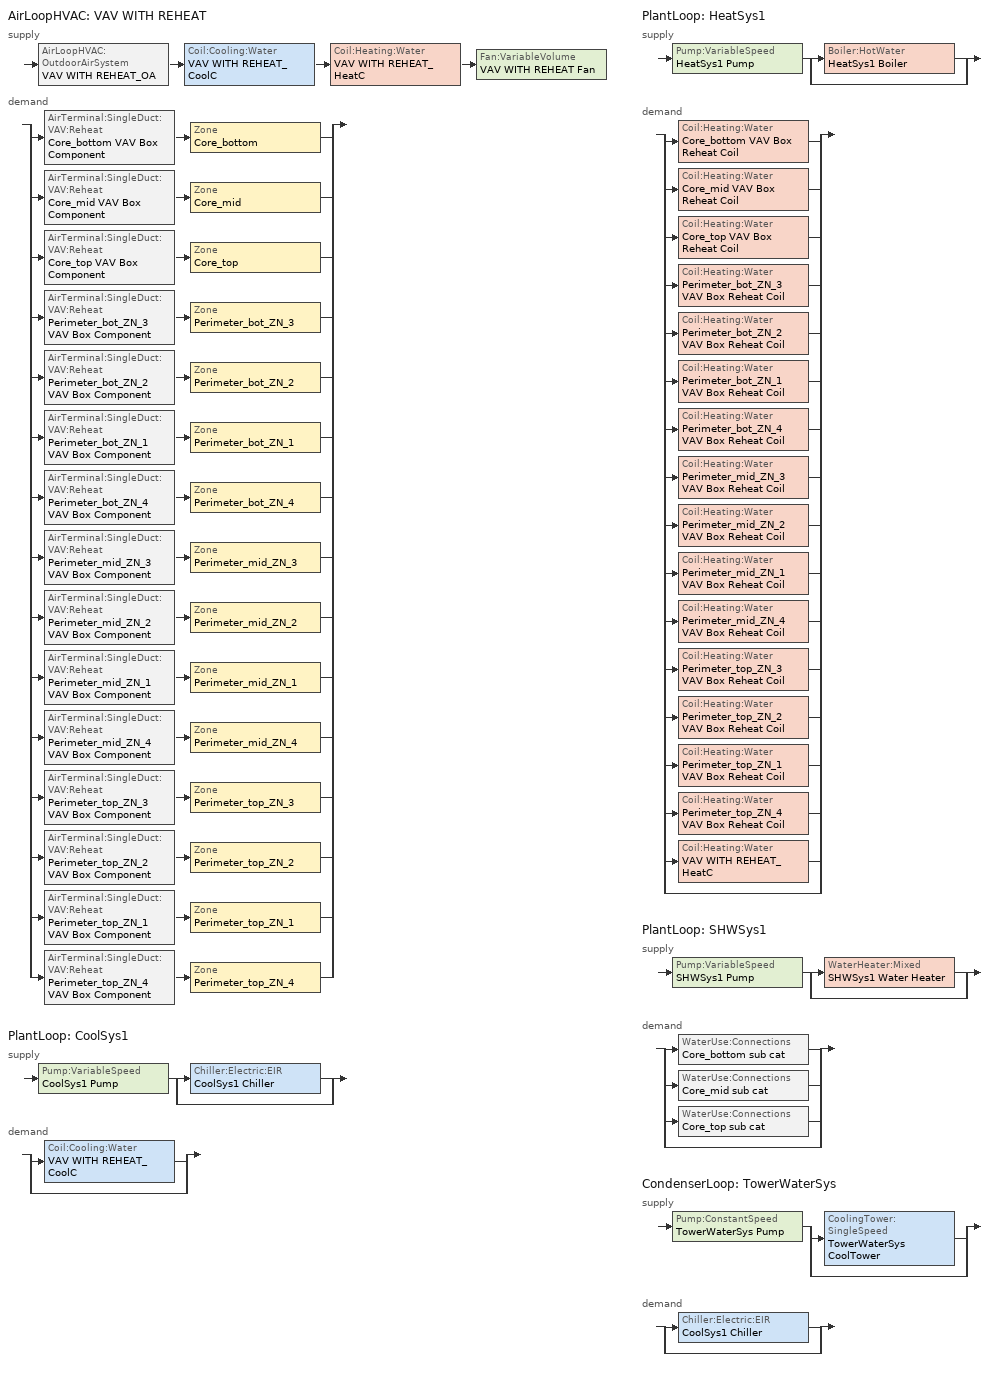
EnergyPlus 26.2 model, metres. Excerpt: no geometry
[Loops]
AirLoopHVAC 'VAV WITH REHEAT'
 supply: AirLoopHVAC:OutdoorAirSystem 'VAV WITH REHEAT_OA' > Coil:Cooling:Water 'VAV WITH REHEAT_CoolC' > Coil:Heating:Water 'VAV WITH REHEAT_HeatC' > Fan:VariableVolume 'VAV WITH REHEAT Fan'
 demand: split
  | AirTerminal:SingleDuct:VAV:Reheat 'Core_bottom VAV Box Component' > Zone 'Core_bottom'
  | AirTerminal:SingleDuct:VAV:Reheat 'Core_mid VAV Box Component' > Zone 'Core_mid'
  | AirTerminal:SingleDuct:VAV:Reheat 'Core_top VAV Box Component' > Zone 'Core_top'
  | AirTerminal:SingleDuct:VAV:Reheat 'Perimeter_bot_ZN_3 VAV Box Component' > Zone 'Perimeter_bot_ZN_3'
  | AirTerminal:SingleDuct:VAV:Reheat 'Perimeter_bot_ZN_2 VAV Box Component' > Zone 'Perimeter_bot_ZN_2'
  | AirTerminal:SingleDuct:VAV:Reheat 'Perimeter_bot_ZN_1 VAV Box Component' > Zone 'Perimeter_bot_ZN_1'
  | AirTerminal:SingleDuct:VAV:Reheat 'Perimeter_bot_ZN_4 VAV Box Component' > Zone 'Perimeter_bot_ZN_4'
  | AirTerminal:SingleDuct:VAV:Reheat 'Perimeter_mid_ZN_3 VAV Box Component' > Zone 'Perimeter_mid_ZN_3'
  | AirTerminal:SingleDuct:VAV:Reheat 'Perimeter_mid_ZN_2 VAV Box Component' > Zone 'Perimeter_mid_ZN_2'
  | AirTerminal:SingleDuct:VAV:Reheat 'Perimeter_mid_ZN_1 VAV Box Component' > Zone 'Perimeter_mid_ZN_1'
  | AirTerminal:SingleDuct:VAV:Reheat 'Perimeter_mid_ZN_4 VAV Box Component' > Zone 'Perimeter_mid_ZN_4'
  | AirTerminal:SingleDuct:VAV:Reheat 'Perimeter_top_ZN_3 VAV Box Component' > Zone 'Perimeter_top_ZN_3'
  | AirTerminal:SingleDuct:VAV:Reheat 'Perimeter_top_ZN_2 VAV Box Component' > Zone 'Perimeter_top_ZN_2'
  | AirTerminal:SingleDuct:VAV:Reheat 'Perimeter_top_ZN_1 VAV Box Component' > Zone 'Perimeter_top_ZN_1'
  | AirTerminal:SingleDuct:VAV:Reheat 'Perimeter_top_ZN_4 VAV Box Component' > Zone 'Perimeter_top_ZN_4'
PlantLoop 'CoolSys1'
 supply: Pump:VariableSpeed 'CoolSys1 Pump' > split
  | Chiller:Electric:EIR 'CoolSys1 Chiller'
  | bypass
 demand: split
  | Coil:Cooling:Water 'VAV WITH REHEAT_CoolC'
  | bypass
PlantLoop 'HeatSys1'
 supply: Pump:VariableSpeed 'HeatSys1 Pump' > split
  | Boiler:HotWater 'HeatSys1 Boiler'
  | bypass
 demand: split
  | Coil:Heating:Water 'Core_bottom VAV Box Reheat Coil'
  | Coil:Heating:Water 'Core_mid VAV Box Reheat Coil'
  | Coil:Heating:Water 'Core_top VAV Box Reheat Coil'
  | Coil:Heating:Water 'Perimeter_bot_ZN_3 VAV Box Reheat Coil'
  | Coil:Heating:Water 'Perimeter_bot_ZN_2 VAV Box Reheat Coil'
  | Coil:Heating:Water 'Perimeter_bot_ZN_1 VAV Box Reheat Coil'
  | Coil:Heating:Water 'Perimeter_bot_ZN_4 VAV Box Reheat Coil'
  | Coil:Heating:Water 'Perimeter_mid_ZN_3 VAV Box Reheat Coil'
  | Coil:Heating:Water 'Perimeter_mid_ZN_2 VAV Box Reheat Coil'
  | Coil:Heating:Water 'Perimeter_mid_ZN_1 VAV Box Reheat Coil'
  | Coil:Heating:Water 'Perimeter_mid_ZN_4 VAV Box Reheat Coil'
  | Coil:Heating:Water 'Perimeter_top_ZN_3 VAV Box Reheat Coil'
  | Coil:Heating:Water 'Perimeter_top_ZN_2 VAV Box Reheat Coil'
  | Coil:Heating:Water 'Perimeter_top_ZN_1 VAV Box Reheat Coil'
  | Coil:Heating:Water 'Perimeter_top_ZN_4 VAV Box Reheat Coil'
  | Coil:Heating:Water 'VAV WITH REHEAT_HeatC'
  | bypass
PlantLoop 'SHWSys1'
 supply: Pump:VariableSpeed 'SHWSys1 Pump' > split
  | WaterHeater:Mixed 'SHWSys1 Water Heater'
  | bypass
 demand: split
  | WaterUse:Connections 'Core_bottom sub cat'
  | WaterUse:Connections 'Core_mid sub cat'
  | WaterUse:Connections 'Core_top sub cat'
  | bypass
CondenserLoop 'TowerWaterSys'
 supply: Pump:ConstantSpeed 'TowerWaterSys Pump' > split
  | CoolingTower:SingleSpeed 'TowerWaterSys CoolTower'
  | bypass
 demand: split
  | Chiller:Electric:EIR 'CoolSys1 Chiller'
  | bypass
[AirLoopHVAC]
VAV WITH REHEAT: Design supply air flow rate=Autosize
[AirTerminal:SingleDuct:VAV:Reheat] Availability schedule=ALWAYS_ON; Constant minimum air flow fraction=0.3; Convergence tolerance=0.001; Damper heating action=Reverse; Maximum air flow rate=Autosize; Maximum hot water or steam flow rate=Autosize; Minimum hot water or steam flow rate=0; Zone minimum air flow input method=Constant
Name | Reheat coil
Core_bottom VAV Box Component | Core_bottom VAV Box Reheat Coil
Core_mid VAV Box Component | Core_mid VAV Box Reheat Coil
Core_top VAV Box Component | Core_top VAV Box Reheat Coil
Perimeter_bot_ZN_1 VAV Box Component | Perimeter_bot_ZN_1 VAV Box Reheat Coil
Perimeter_bot_ZN_2 VAV Box Component | Perimeter_bot_ZN_2 VAV Box Reheat Coil
Perimeter_bot_ZN_3 VAV Box Component | Perimeter_bot_ZN_3 VAV Box Reheat Coil
Perimeter_bot_ZN_4 VAV Box Component | Perimeter_bot_ZN_4 VAV Box Reheat Coil
Perimeter_mid_ZN_1 VAV Box Component | Perimeter_mid_ZN_1 VAV Box Reheat Coil
Perimeter_mid_ZN_2 VAV Box Component | Perimeter_mid_ZN_2 VAV Box Reheat Coil
Perimeter_mid_ZN_3 VAV Box Component | Perimeter_mid_ZN_3 VAV Box Reheat Coil
Perimeter_mid_ZN_4 VAV Box Component | Perimeter_mid_ZN_4 VAV Box Reheat Coil
Perimeter_top_ZN_1 VAV Box Component | Perimeter_top_ZN_1 VAV Box Reheat Coil
Perimeter_top_ZN_2 VAV Box Component | Perimeter_top_ZN_2 VAV Box Reheat Coil
Perimeter_top_ZN_3 VAV Box Component | Perimeter_top_ZN_3 VAV Box Reheat Coil
Perimeter_top_ZN_4 VAV Box Component | Perimeter_top_ZN_4 VAV Box Reheat Coil
[Boiler:HotWater]
HeatSys1 Boiler: Boiler flow mode=LeavingSetpointModulated; Design water flow rate=Autosize; Efficiency curve temperature evaluation variable=LeavingBoiler; Fuel type=NaturalGas; Maximum part load ratio=1.2; Minimum part load ratio=0; Nominal capacity=Autosize; Nominal thermal efficiency=0.8; Normalized boiler efficiency curve=HeatSys1 Boiler Efficiency Curve; Optimum part load ratio=1; Water outlet upper temperature limit=95
[Chiller:Electric:EIR]
CoolSys1 Chiller: Chiller flow mode=ConstantFlow; Condenser type=WaterCooled; Cooling capacity function of temperature curve=ChillerCentCapFT; Design heat recovery water flow rate=0; Electric input to cooling output ratio function of part load ratio curve=ChillerCentEIRPLR; Electric input to cooling output ratio function of temperature curve=ChillerCentEIRFT; Leaving chilled water lower temperature limit=5; Maximum part load ratio=1; Minimum part load ratio=0.15; Minimum unloading ratio=0.25; Optimum part load ratio=1; Reference capacity=Autosize; Reference chilled water flow rate=Autosize; Reference condenser fluid flow rate=Autosize; Reference cop=4.9; Reference entering condenser fluid temperature=29.4; Reference leaving chilled water temperature=6.67
[Coil:Cooling:Water]
VAV WITH REHEAT_CoolC: Availability schedule=ALWAYS_ON; Design air flow rate=Autosize; Design inlet air humidity ratio=Autosize; Design inlet air temperature=Autosize; Design inlet water temperature=Autosize; Design outlet air humidity ratio=Autosize; Design outlet air temperature=Autosize; Design water flow rate=Autosize; Heat exchanger configuration=CrossFlow; Type of analysis=SimpleAnalysis
[Coil:Heating:Water] Availability schedule=ALWAYS_ON; Maximum water flow rate=Autosize; Performance input method=UFactorTimesAreaAndDesignWaterFlowRate; Rated capacity=Autosize; Rated inlet air temperature=16.6; Rated inlet water temperature=82.2; Rated outlet air temperature=32.2; Rated outlet water temperature=71.1; U factor times area value=Autosize
Core_bottom VAV Box Reheat Coil; Core_mid VAV Box Reheat Coil; Core_top VAV Box Reheat Coil; Perimeter_bot_ZN_1 VAV Box Reheat Coil; Perimeter_bot_ZN_2 VAV Box Reheat Coil; Perimeter_bot_ZN_3 VAV Box Reheat Coil; Perimeter_bot_ZN_4 VAV Box Reheat Coil; Perimeter_mid_ZN_1 VAV Box Reheat Coil; Perimeter_mid_ZN_2 VAV Box Reheat Coil; Perimeter_mid_ZN_3 VAV Box Reheat Coil; Perimeter_mid_ZN_4 VAV Box Reheat Coil; Perimeter_top_ZN_1 VAV Box Reheat Coil; Perimeter_top_ZN_2 VAV Box Reheat Coil; Perimeter_top_ZN_3 VAV Box Reheat Coil; Perimeter_top_ZN_4 VAV Box Reheat Coil; VAV WITH REHEAT_HeatC
[ComponentCost:LineItem]
Name | Cost per each | Item | Line item type | Quantity | Cost per unit of output capacity
ELECTRIC EQUIPMENT:Core_bottom:MiscPlug | 1 | Core_bottom | General | 20.4359
ELECTRIC EQUIPMENT:Core_mid:MiscPlug | 1 | Core_mid | General | 204.3587
ELECTRIC EQUIPMENT:Core_top:MiscPlug | 1 | Core_top | General | 20.4359
ELECTRIC EQUIPMENT:Perimeter_bot_ZN_1:MiscPlug | 1 | Perimeter_bot_ZN_1 | General | 2.5293
ELECTRIC EQUIPMENT:Perimeter_bot_ZN_2:MiscPlug | 1 | Perimeter_bot_ZN_2 | General | 1.6299
ELECTRIC EQUIPMENT:Perimeter_bot_ZN_3:MiscPlug | 1 | Perimeter_bot_ZN_3 | General | 2.5292
ELECTRIC EQUIPMENT:Perimeter_bot_ZN_4:MiscPlug | 1 | Perimeter_bot_ZN_4 | General | 1.6299
ELECTRIC EQUIPMENT:Perimeter_mid_ZN_1:MiscPlug | 1 | Perimeter_mid_ZN_1 | General | 25.2928
ELECTRIC EQUIPMENT:Perimeter_mid_ZN_2:MiscPlug | 1 | Perimeter_mid_ZN_2 | General | 16.2994
ELECTRIC EQUIPMENT:Perimeter_mid_ZN_3:MiscPlug | 1 | Perimeter_mid_ZN_3 | General | 25.2924
ELECTRIC EQUIPMENT:Perimeter_mid_ZN_4:MiscPlug | 1 | Perimeter_mid_ZN_4 | General | 16.2993
ELECTRIC EQUIPMENT:Perimeter_top_ZN_1:MiscPlug | 1 | Perimeter_top_ZN_1 | General | 2.5293
ELECTRIC EQUIPMENT:Perimeter_top_ZN_2:MiscPlug | 1 | Perimeter_top_ZN_2 | General | 1.6299
ELECTRIC EQUIPMENT:Perimeter_top_ZN_3:MiscPlug | 1 | Perimeter_top_ZN_3 | General | 2.5292
ELECTRIC EQUIPMENT:Perimeter_top_ZN_4:MiscPlug | 1 | Perimeter_top_ZN_4 | General | 1.6299
Infiltration:Core_bottom | 1 | Core_bottom | General | 0.3217
Infiltration:Core_mid | 1 | Core_mid | General | 3.2169
Infiltration:Core_top | 1 | Core_top | General | 0.3217
Infiltration:Perimeter_bot_ZN_1 | 1 | Perimeter_bot_ZN_1 | General | 0.0796
Infiltration:Perimeter_bot_ZN_2 | 1 | Perimeter_bot_ZN_2 | General | 0.0513
Infiltration:Perimeter_bot_ZN_3 | 1 | Perimeter_bot_ZN_3 | General | 0.0796
Infiltration:Perimeter_bot_ZN_4 | 1 | Perimeter_bot_ZN_4 | General | 0.0513
Infiltration:Perimeter_mid_ZN_1 | 1 | Perimeter_mid_ZN_1 | General | 0.7963
Infiltration:Perimeter_mid_ZN_2 | 1 | Perimeter_mid_ZN_2 | General | 0.5131
Infiltration:Perimeter_mid_ZN_3 | 1 | Perimeter_mid_ZN_3 | General | 0.7963
Infiltration:Perimeter_mid_ZN_4 | 1 | Perimeter_mid_ZN_4 | General | 0.5131
Infiltration:Perimeter_top_ZN_1 | 1 | Perimeter_top_ZN_1 | General | 0.0796
Infiltration:Perimeter_top_ZN_2 | 1 | Perimeter_top_ZN_2 | General | 0.0513
Infiltration:Perimeter_top_ZN_3 | 1 | Perimeter_top_ZN_3 | General | 0.0796
Infiltration:Perimeter_top_ZN_4 | 1 | Perimeter_top_ZN_4 | General | 0.0513
LIGHTING EQUIP:Core_bottom |  | Core_bottom | Lights |  | 1
LIGHTING EQUIP:Core_mid |  | Core_mid | Lights |  | 1
LIGHTING EQUIP:Core_top |  | Core_top | Lights |  | 1
LIGHTING EQUIP:Perimeter_bot_ZN_1 |  | Perimeter_bot_ZN_1 | Lights |  | 1
LIGHTING EQUIP:Perimeter_bot_ZN_2 |  | Perimeter_bot_ZN_2 | Lights |  | 1
LIGHTING EQUIP:Perimeter_bot_ZN_3 |  | Perimeter_bot_ZN_3 | Lights |  | 1
LIGHTING EQUIP:Perimeter_bot_ZN_4 |  | Perimeter_bot_ZN_4 | Lights |  | 1
LIGHTING EQUIP:Perimeter_mid_ZN_1 |  | Perimeter_mid_ZN_1 | Lights |  | 1
LIGHTING EQUIP:Perimeter_mid_ZN_2 |  | Perimeter_mid_ZN_2 | Lights |  | 1
LIGHTING EQUIP:Perimeter_mid_ZN_3 |  | Perimeter_mid_ZN_3 | Lights |  | 1
LIGHTING EQUIP:Perimeter_mid_ZN_4 |  | Perimeter_mid_ZN_4 | Lights |  | 1
LIGHTING EQUIP:Perimeter_top_ZN_1 |  | Perimeter_top_ZN_1 | Lights |  | 1
LIGHTING EQUIP:Perimeter_top_ZN_2 |  | Perimeter_top_ZN_2 | Lights |  | 1
LIGHTING EQUIP:Perimeter_top_ZN_3 |  | Perimeter_top_ZN_3 | Lights |  | 1
LIGHTING EQUIP:Perimeter_top_ZN_4 |  | Perimeter_top_ZN_4 | Lights |  | 1
People:Core_bottom | 1 | Core_bottom | General | 99.014
People:Core_mid | 1 | Core_mid | General | 990.1396
People:Core_top | 1 | Core_top | General | 99.014
People:Perimeter_bot_ZN_1 | 1 | Perimeter_bot_ZN_1 | General | 12.2546
People:Perimeter_bot_ZN_2 | 1 | Perimeter_bot_ZN_2 | General | 7.8972
People:Perimeter_bot_ZN_3 | 1 | Perimeter_bot_ZN_3 | General | 12.2544
People:Perimeter_bot_ZN_4 | 1 | Perimeter_bot_ZN_4 | General | 7.8972
People:Perimeter_mid_ZN_1 | 1 | Perimeter_mid_ZN_1 | General | 122.5463
People:Perimeter_mid_ZN_2 | 1 | Perimeter_mid_ZN_2 | General | 78.9723
People:Perimeter_mid_ZN_3 | 1 | Perimeter_mid_ZN_3 | General | 122.5444
People:Perimeter_mid_ZN_4 | 1 | Perimeter_mid_ZN_4 | General | 78.9718
People:Perimeter_top_ZN_1 | 1 | Perimeter_top_ZN_1 | General | 12.2546
People:Perimeter_top_ZN_2 | 1 | Perimeter_top_ZN_2 | General | 7.8972
People:Perimeter_top_ZN_3 | 1 | Perimeter_top_ZN_3 | General | 12.2544
People:Perimeter_top_ZN_4 | 1 | Perimeter_top_ZN_4 | General | 7.8972
[CondenserEquipmentList]
TowerWaterSys Equipment List: TowerWaterSys CoolTower, CoolingTower:SingleSpeed
[CondenserEquipmentOperationSchemes]
TowerWaterSys Loop Operation Scheme List: Control scheme 1=TowerWaterSys Operation Scheme; Control scheme 1 schedule=PlantOnSched
[CondenserLoop]
TowerWaterSys: Condenser equipment operation scheme=TowerWaterSys Loop Operation Scheme List; Condenser loop volume=Autocalculate; Fluid type=Water; Load distribution scheme=SequentialLoad; Maximum loop flow rate=Autosize; Maximum loop temperature=80; Minimum loop flow rate=0; Minimum loop temperature=5
[Controller:OutdoorAir]
VAV WITH REHEAT_OA_Controller: Economizer control action type=ModulateFlow; Economizer control type=FixedDryBulb; Economizer maximum limit dry bulb temperature=19; Economizer maximum limit enthalpy=32000; Economizer minimum limit dry bulb temperature=0; Lockout type=NoLockout; Maximum outdoor air flow rate=Autosize; Minimum limit type=FixedMinimum; Minimum outdoor air flow rate=Autosize; Minimum outdoor air schedule=MinOA_Sched
[Controller:WaterCoil] Actuator variable=Flow; Control variable=Temperature; Maximum actuated flow=Autosize; Minimum actuated flow=0
Name | Action | Controller convergence tolerance
VAV WITH REHEAT_CoolC_Controller | Reverse
VAV WITH REHEAT_HeatC_Controller | Normal | 0.0001
[CoolingTower:SingleSpeed]
TowerWaterSys CoolTower: Basin heater capacity=0; Basin heater setpoint temperature=2; Blowdown calculation mode=ConcentrationRatio; Blowdown concentration ratio=3; Design air flow rate=Autosize; Design fan power=Autosize; Design u factor times area value=Autosize; Design water flow rate=Autosize; Drift loss percent=0.008; Evaporation loss factor=0.2; Evaporation loss mode=SaturatedExit; Free convection regime air flow rate=Autocalculate; Free convection regime u factor times area value=Autocalculate
[DesignSpecification:OutdoorAir] Outdoor air flow per zone floor area=0; Outdoor air method=Flow/Zone
Name | Outdoor air flow per zone
SZ DSOA Core_bottom; SZ DSOA Core_mid; SZ DSOA Core_top | 1.00723
SZ DSOA Perimeter_bot_ZN_1; SZ DSOA Perimeter_mid_ZN_1; SZ DSOA Perimeter_top_ZN_1 | 0.124662
SZ DSOA Perimeter_bot_ZN_2; SZ DSOA Perimeter_mid_ZN_2; SZ DSOA Perimeter_top_ZN_2 | 0.0803356
SZ DSOA Perimeter_bot_ZN_3; SZ DSOA Perimeter_mid_ZN_3; SZ DSOA Perimeter_top_ZN_3 | 0.12466
SZ DSOA Perimeter_bot_ZN_4; SZ DSOA Perimeter_mid_ZN_4; SZ DSOA Perimeter_top_ZN_4 | 0.0803351
[Fan:VariableVolume]
VAV WITH REHEAT Fan: Availability schedule=HVACOperationSchd; Fan power coefficient 1=0.350712; Fan power coefficient 2=0.308505; Fan power coefficient 3=-0.541374; Fan power coefficient 4=0.871988; Fan power coefficient 5=0; Fan power minimum flow fraction=0.25; Fan power minimum flow rate input method=Fraction; Fan total efficiency=0.316414; Maximum flow rate=Autosize; Motor efficiency=0.95; Motor in airstream fraction=1; Pressure rise=750
[PlantEquipmentList]
CoolSys1 Equipment List: CoolSys1 Chiller, Chiller:Electric:EIR
HeatSys1 Equipment List: HeatSys1 Boiler, Boiler:HotWater
SHWSys1 Equipment List: SHWSys1 Water Heater, WaterHeater:Mixed
[PlantEquipmentOperation:CoolingLoad] Load range 1 lower limit=0
Name | Load range 1 upper limit | Range 1 equipment list
CoolSys1 Operation Scheme | 1e+14 | CoolSys1 Equipment List
TowerWaterSys Operation Scheme | 1e+12 | TowerWaterSys Equipment List
[PlantEquipmentOperation:HeatingLoad] Load range 1 lower limit=0; Load range 1 upper limit=1e+15
Name | Range 1 equipment list
HeatSys1 Operation Scheme | HeatSys1 Equipment List
SHWSys1 Operation Scheme | SHWSys1 Equipment List
[PlantEquipmentOperationSchemes] Control scheme 1 schedule=PlantOnSched
Name | Control scheme 1
CoolSys1 Loop Operation Scheme List | CoolSys1 Operation Scheme
HeatSys1 Loop Operation Scheme List | HeatSys1 Operation Scheme
SHWSys1 Loop Operation Scheme List | SHWSys1 Operation Scheme
[PlantLoop] Fluid type=Water; Load distribution scheme=Optimal; Maximum loop flow rate=Autosize; Minimum loop flow rate=0; Plant loop volume=Autocalculate
Name | Maximum loop temperature | Minimum loop temperature | Plant equipment operation scheme
CoolSys1 | 98 | 1 | CoolSys1 Loop Operation Scheme List
HeatSys1 | 100 | 10 | HeatSys1 Loop Operation Scheme List
SHWSys1 | 60 | 10 | SHWSys1 Loop Operation Scheme List
[Pump:ConstantSpeed]
TowerWaterSys Pump: Design flow rate=Autosize; Design power consumption=Autosize; Design pump head=179352; Fraction of motor inefficiencies to fluid stream=0; Motor efficiency=0.87; Pump control type=Intermittent
[Pump:VariableSpeed] Design maximum flow rate=Autosize; Design minimum flow rate=0; Design power consumption=Autosize; Fraction of motor inefficiencies to fluid stream=0; Pump control type=Intermittent; Coefficient 1 of the part load performance curve=0; Coefficient 2 of the part load performance curve=1; Coefficient 3 of the part load performance curve=0; Coefficient 4 of the part load performance curve=0
Name | Design pump head | Motor efficiency
CoolSys1 Pump; HeatSys1 Pump | 179352 | 0.9
SHWSys1 Pump | 0.001 | 1
[SetpointManager:FollowOutdoorAirTemperature]
TowerWaterSys: Control variable=Temperature; Maximum setpoint temperature=80; Minimum setpoint temperature=5; Offset temperature difference=0; Reference temperature type=OutdoorAirWetBulb; Setpoint node or nodelist=TowerWaterSys Supply Outlet Node
[SetpointManager:MixedAir] Control variable=Temperature
Name | Setpoint node or nodelist
VAV WITH REHEAT_CoolC SAT Manager | VAV WITH REHEAT_CoolC-VAV WITH REHEAT_HeatCNode
VAV WITH REHEAT_HeatC SAT Manager__MixedAir | VAV WITH REHEAT_HeatC-VAV WITH REHEAT FanNode
VAV WITH REHEAT_OAMixed Air Temp Manager | VAV WITH REHEAT_OA-VAV WITH REHEAT_CoolCNode
[SetpointManager:Scheduled] Control variable=Temperature
Name | Schedule | Setpoint node or nodelist
CoolSys1 Loop Setpoint Manager | CW-Loop-Temp-Schedule | CoolSys1 Supply Outlet Node
HeatSys1 Boiler Setpoint Manager | HW-Loop-Temp-Schedule | HeatSys1 Supply Equipment Outlet Node
HeatSys1 Loop Setpoint Manager | HW-Loop-Temp-Schedule | HeatSys1 Supply Outlet Node
SHWSys1 Loop Setpoint Manager | SHWSys1-Loop-Temp-Schedule | SHWSys1 Supply Outlet Node
[Sizing:Plant]
Name | Design loop exit temperature | Loop design temperature difference | Loop type
SHWSys1 | 60 | 5 | Heating
HeatSys1 | 82 | 11 | Heating
CoolSys1 | 7.22 | 6.67 | Cooling
TowerWaterSys | 29.4 | 5.6 | Condenser
[Sizing:System]
VAV WITH REHEAT: 100 outdoor air in cooling=No; 100 outdoor air in heating=No; Central cooling capacity control method=OnOff; Central cooling design supply air humidity ratio=0.0100625; Central cooling design supply air temperature=15; Central heating design supply air humidity ratio=0.008; Central heating design supply air temperature=16.7; Central heating maximum system air flow ratio=0.3; Cooling design capacity=Autosize; Cooling design capacity method=CoolingDesignCapacity; Cooling supply air flow rate=0; Cooling supply air flow rate method=DesignDay; Design outdoor air flow rate=Autosize; Heating design capacity=Autosize; Heating design capacity method=HeatingDesignCapacity; Heating supply air flow rate=0; Heating supply air flow rate method=DesignDay; Precool design humidity ratio=0.0100625; Precool design temperature=12.8; Preheat design humidity ratio=0.008; Preheat design temperature=7; System outdoor air method=ZoneSum; Type of load to size on=Sensible; Type of zone sum to use=NonCoincident; Zone maximum outdoor air fraction=1
[Sizing:Zone] Account for dedicated outdoor air system=No; Cooling design air flow method=DesignDay; Cooling design air flow rate=0; Cooling minimum air flow=0; Cooling minimum air flow fraction=0; Dedicated outdoor air high setpoint temperature for design=Autosize; Dedicated outdoor air low setpoint temperature for design=Autosize; Dedicated outdoor air system control strategy=NeutralSupplyAir; Heating design air flow method=DesignDay; Heating design air flow rate=0; Zone cooling design supply air humidity ratio=0.0100625; Zone cooling design supply air humidity ratio difference=0.005; Zone cooling design supply air temperature=15; Zone cooling design supply air temperature input method=SupplyAirTemperature; Zone cooling sizing factor=0; Zone heating design supply air humidity ratio=0.008; Zone heating design supply air temperature=40; Zone heating design supply air temperature input method=SupplyAirTemperature; Zone heating sizing factor=0; Zone humidification design supply air humidity ratio difference=0.005; Zone latent cooling design supply air humidity ratio input method=HumidityRatioDifference; Zone latent heating design supply air humidity ratio input method=HumidityRatioDifference; Zone load sizing method=Sensible Load Only No Latent Load
Name | Design specification outdoor air object
Core_bottom | SZ DSOA Core_bottom
Perimeter_mid_ZN_1 | SZ DSOA Perimeter_mid_ZN_1
Perimeter_mid_ZN_4 | SZ DSOA Perimeter_mid_ZN_4
Perimeter_top_ZN_3 | SZ DSOA Perimeter_top_ZN_3
Perimeter_top_ZN_2 | SZ DSOA Perimeter_top_ZN_2
Perimeter_top_ZN_1 | SZ DSOA Perimeter_top_ZN_1
Perimeter_top_ZN_4 | SZ DSOA Perimeter_top_ZN_4
Core_mid | SZ DSOA Core_mid
Core_top | SZ DSOA Core_top
Perimeter_bot_ZN_3 | SZ DSOA Perimeter_bot_ZN_3
Perimeter_bot_ZN_2 | SZ DSOA Perimeter_bot_ZN_2
Perimeter_bot_ZN_1 | SZ DSOA Perimeter_bot_ZN_1
Perimeter_bot_ZN_4 | SZ DSOA Perimeter_bot_ZN_4
Perimeter_mid_ZN_3 | SZ DSOA Perimeter_mid_ZN_3
Perimeter_mid_ZN_2 | SZ DSOA Perimeter_mid_ZN_2
[ThermostatSetpoint:DualSetpoint] Cooling setpoint temperature schedule=ClgSetP_Sch; Heating setpoint temperature schedule=HtgSetP_Sch
Core_bottom DualSPSched; Core_mid DualSPSched; Core_top DualSPSched; Perimeter_bot_ZN_1 DualSPSched; Perimeter_bot_ZN_2 DualSPSched; Perimeter_bot_ZN_3 DualSPSched; Perimeter_bot_ZN_4 DualSPSched; Perimeter_mid_ZN_1 DualSPSched; Perimeter_mid_ZN_2 DualSPSched; Perimeter_mid_ZN_3 DualSPSched; Perimeter_mid_ZN_4 DualSPSched; Perimeter_top_ZN_1 DualSPSched; Perimeter_top_ZN_2 DualSPSched; Perimeter_top_ZN_3 DualSPSched; Perimeter_top_ZN_4 DualSPSched
[WaterHeater:Mixed]
SHWSys1 Water Heater: Ambient temperature indicator=Schedule; Ambient temperature schedule=SHWSys1 Water Heater Ambient Temperature Schedule; Deadband temperature difference=2; Heater control type=Cycle; Heater fuel type=NaturalGas; Heater maximum capacity=845000; Heater thermal efficiency=0.8; Indirect water heating recovery time=1.5; Maximum temperature limit=82.2222; Off cycle loss coefficient to ambient temperature=6; Off cycle parasitic fuel consumption rate=20; Off cycle parasitic fuel type=NaturalGas; Off cycle parasitic heat fraction to tank=0.8; On cycle loss coefficient to ambient temperature=6; On cycle parasitic fuel type=NaturalGas; Setpoint temperature schedule=SHWSys1 Water Heater Setpoint Temperature Schedule; Source side design flow rate=Autosize; Source side effectiveness=1; Tank volume=1; Use side design flow rate=Autosize; Use side effectiveness=1
[WaterUse:Connections]
Name | Water use equipment name 1
Core_bottom sub cat | Core_bottom sub cat
Core_mid sub cat | Core_mid sub cat
Core_top sub cat | Core_top sub cat
[WaterUse:Equipment] End use subcategory=sub cat; Flow rate fraction schedule=BLDG_SWH_SCH; Peak flow rate=3.66667e-05
Name | Zone | Hot water supply temperature schedule | Latent fraction schedule | Sensible fraction schedule | Target temperature schedule
Core_bottom sub cat | Core_bottom | Core_bottom sub catHot Supply Temp Sched | Core_bottom sub cat Latent fract sched | Core_bottom sub cat Sensible fract sched | Core_bottom sub cat Temp Sched
Core_mid sub cat | Core_mid | Core_mid sub catHot Supply Temp Sched | Core_mid sub cat Latent fract sched | Core_mid sub cat Sensible fract sched | Core_mid sub cat Temp Sched
Core_top sub cat | Core_top | Core_top sub catHot Supply Temp Sched | Core_top sub cat Latent fract sched | Core_top sub cat Sensible fract sched | Core_top sub cat Temp Sched
[ZoneControl:Thermostat] Control type schedule=Dual Zone Control Type Sched
Name | Zone or zonelist | Control 1
Core_bottom Thermostat | Core_bottom | Core_bottom DualSPSched
Core_mid Thermostat | Core_mid | Core_mid DualSPSched
Core_top Thermostat | Core_top | Core_top DualSPSched
Perimeter_bot_ZN_1 Thermostat | Perimeter_bot_ZN_1 | Perimeter_bot_ZN_1 DualSPSched
Perimeter_bot_ZN_2 Thermostat | Perimeter_bot_ZN_2 | Perimeter_bot_ZN_2 DualSPSched
Perimeter_bot_ZN_3 Thermostat | Perimeter_bot_ZN_3 | Perimeter_bot_ZN_3 DualSPSched
Perimeter_bot_ZN_4 Thermostat | Perimeter_bot_ZN_4 | Perimeter_bot_ZN_4 DualSPSched
Perimeter_mid_ZN_1 Thermostat | Perimeter_mid_ZN_1 | Perimeter_mid_ZN_1 DualSPSched
Perimeter_mid_ZN_2 Thermostat | Perimeter_mid_ZN_2 | Perimeter_mid_ZN_2 DualSPSched
Perimeter_mid_ZN_3 Thermostat | Perimeter_mid_ZN_3 | Perimeter_mid_ZN_3 DualSPSched
Perimeter_mid_ZN_4 Thermostat | Perimeter_mid_ZN_4 | Perimeter_mid_ZN_4 DualSPSched
Perimeter_top_ZN_1 Thermostat | Perimeter_top_ZN_1 | Perimeter_top_ZN_1 DualSPSched
Perimeter_top_ZN_2 Thermostat | Perimeter_top_ZN_2 | Perimeter_top_ZN_2 DualSPSched
Perimeter_top_ZN_3 Thermostat | Perimeter_top_ZN_3 | Perimeter_top_ZN_3 DualSPSched
Perimeter_top_ZN_4 Thermostat | Perimeter_top_ZN_4 | Perimeter_top_ZN_4 DualSPSched
[Zone equipment]
Core_bottom: Core_bottom VAV Box Component
Core_mid: Core_mid VAV Box Component
Core_top: Core_top VAV Box Component
Perimeter_bot_ZN_1: Perimeter_bot_ZN_1 VAV Box Component
Perimeter_bot_ZN_2: Perimeter_bot_ZN_2 VAV Box Component
Perimeter_bot_ZN_3: Perimeter_bot_ZN_3 VAV Box Component
Perimeter_bot_ZN_4: Perimeter_bot_ZN_4 VAV Box Component
Perimeter_mid_ZN_1: Perimeter_mid_ZN_1 VAV Box Component
Perimeter_mid_ZN_2: Perimeter_mid_ZN_2 VAV Box Component
Perimeter_mid_ZN_3: Perimeter_mid_ZN_3 VAV Box Component
Perimeter_mid_ZN_4: Perimeter_mid_ZN_4 VAV Box Component
Perimeter_top_ZN_1: Perimeter_top_ZN_1 VAV Box Component
Perimeter_top_ZN_2: Perimeter_top_ZN_2 VAV Box Component
Perimeter_top_ZN_3: Perimeter_top_ZN_3 VAV Box Component
Perimeter_top_ZN_4: Perimeter_top_ZN_4 VAV Box Component
[Curve:Biquadratic] Maximum value of x=10; Maximum value of y=35; Minimum value of x=5; Minimum value of y=24
Name | Coefficient1 constant | Coefficient2 x | Coefficient3 x 2 | Coefficient4 y | Coefficient5 y 2 | Coefficient6 x y
ChillerCentCapFT | 0.2579 | 0.0389 | -0.0002 | 0.0469 | -0.0009 | -0.0003
ChillerCentEIRFT | 0.9339 | -0.0582 | 0.0045 | 0.0024 | 0.0005 | -0.0012
[Curve:Quadratic] Maximum value of x=1; Minimum value of x=0
Name | Coefficient1 constant | Coefficient2 x | Coefficient3 x 2
ChillerCentEIRPLR | 0.2229 | 0.3134 | 0.4637
HeatSys1 Boiler Efficiency Curve | 1 | 0 | 0
[Schedule:Compact]
ALWAYS_ON; MinOA_Sched; PlantOnSched: Through: 12/31, For: AllDays, Until: 24:00, 1
BLDG_SWH_SCH: Through: 12/31, For: Weekdays SummerDesignDay, Until: 05:00, 0.05, Until: 06:00, 0.08, Until: 07:00, 0.07, Until: 08:00, 0.19, Until: 09:00, 0.35, Until: 10:00, 0.38, Until: 11:00, 0.39, Until: 12:00, 0.47, Until: 13:00, 0.57, Until: 14:00, 0.54, Until: 15:00, 0.34, Until: 16:00, 0.33, Until: 17:00, 0.44, Until: 18:00, 0.26, Until: 19:00, 0.21, Until: 20:00, 0.15, Until: 21:00, 0.17, Until: 22:00, 0.08, Until: 24:00, 0.05, For: Saturday WinterDesignDay, Until: 05:00, 0.05, Until: 06:00, 0.08, Until: 07:00, 0.07, Until: 08:00, 0.11, Until: 09:00, 0.15, Until: 10:00, 0.21, Until: 11:00, 0.19, Until: 12:00, 0.23, Until: 13:00, 0.2, Until: 14:00, 0.19, Until: 15:00, 0.15, Until: 16:00, 0.13, Until: 17:00, 0.14, Until: 21:00, 0.07, Until: 22:00, 0.09, Until: 24:00, 0.05, For: Sunday Holidays AllOtherDays, Until: 05:00, 0.04, Until: 06:00, 0.07, Until: 11:00, 0.04, Until: 13:00, 0.06, Until: 14:00, 0.09, Until: 15:00, 0.06, Until: 21:00, 0.04, Until: 22:00, 0.07, Until: 24:00, 0.04
CLGSETP_SCH: Through: 12/31, For: Weekdays SummerDesignDay, Until: 06:00, 30, Until: 22:00, 24, Until: 24:00, 30, For: Saturday, Until: 06:00, 30, Until: 18:00, 24, Until: 24:00, 30, For WinterDesignDay, Until: 24:00, 33, For: Sunday Holidays AllOtherDays, Until: 24:00, 30
CW-Loop-Temp-Schedule: Through: 12/31, For: AllDays, Until: 24:00, 6.7
Core_bottom sub cat Latent fract sched; Core_mid sub cat Latent fract sched; Core_top sub cat Latent fract sched: Through: 12/31, For: AllDays, Until: 24:00, 0.05
Core_bottom sub cat Sensible fract sched; Core_mid sub cat Sensible fract sched; Core_top sub cat Sensible fract sched: Through: 12/31, For: AllDays, Until: 24:00, 0.2
Core_bottom sub cat Temp Sched; Core_mid sub cat Temp Sched; Core_top sub cat Temp Sched: Through: 12/31, For: AllDays, Until: 24:00, 43.3
Core_bottom sub catHot Supply Temp Sched; Core_mid sub catHot Supply Temp Sched; Core_top sub catHot Supply Temp Sched: Through: 12/31, For: AllDays, Until: 24:00, 55
Dual Zone Control Type Sched: Through: 12/31, For: AllDays, Until: 24:00, 4
HTGSETP_SCH: Through: 12/31, For: Weekdays WinterDesignDay, Until: 06:00, 17, Until: 19:00, 21, Until: 24:00, 17, For SummerDesignDay, Until: 24:00, 13, For: Saturday, Until: 06:00, 17, Until: 13:00, 21, Until: 24:00, 17, For: Sunday Holidays AllOtherDays, Until: 24:00, 17
HVACOperationSchd: Through: 12/31, For: Weekdays SummerDesignDay, Until: 06:00, 0, Until: 22:00, 1, Until: 24:00, 0, For: Saturday WinterDesignDay, Until: 06:00, 0, Until: 18:00, 1, Until: 24:00, 0, For: Sunday Holidays AllOtherDays, Until: 24:00, 0
HW-Loop-Temp-Schedule; SHWSys1 Water Heater Setpoint Temperature Schedule; SHWSys1-Loop-Temp-Schedule: Through: 12/31, For: AllDays, Until: 24:00, 60
SHWSys1 Water Heater Ambient Temperature Schedule: Through: 12/31, For: AllDays, Until: 24:00, 22
